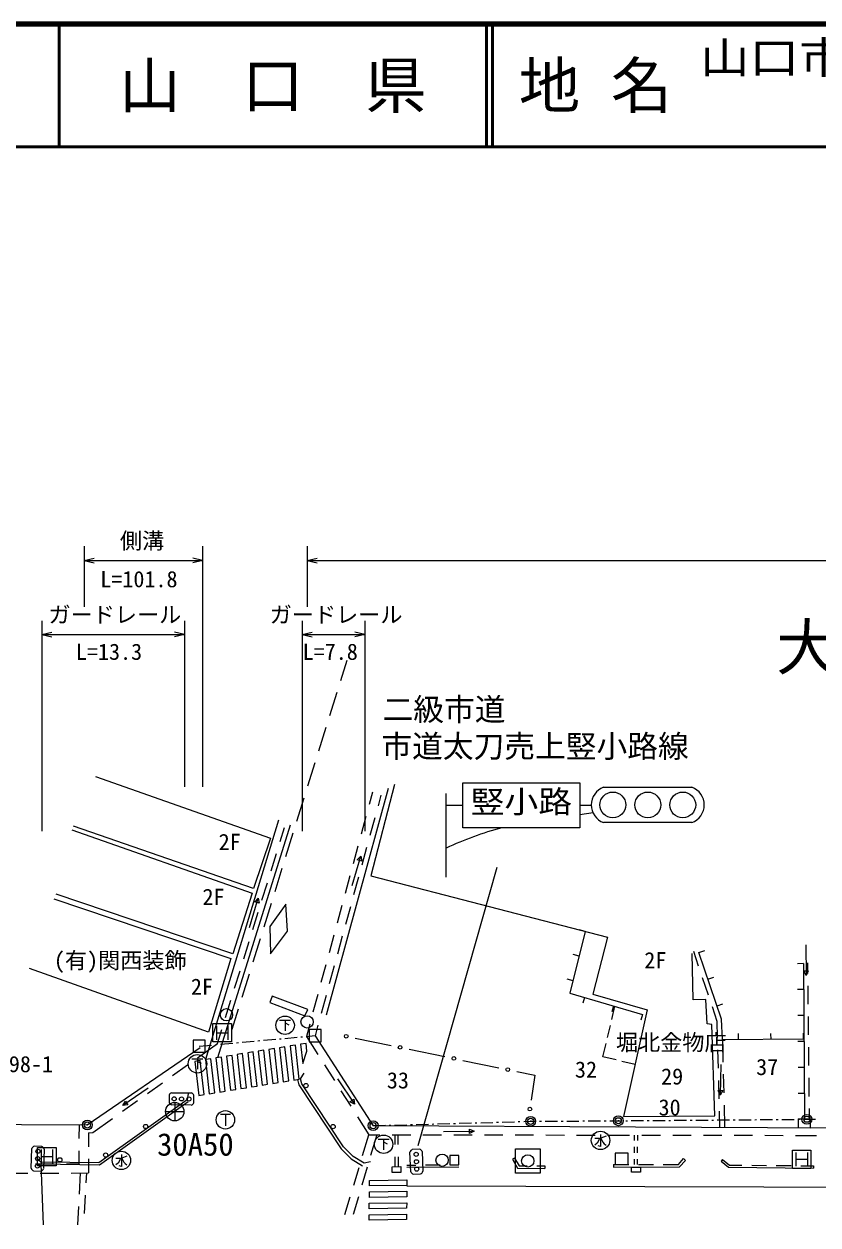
# Model space of a CAD drawing. Units: millimetres, scale not verified. Extents: x 40000 to 680000, y 20000 to 380000.
# Drawn here: x 330138 to 394724, y 282284 to 380000 of the extents above; entities that cross this region are included whole.
import ezdxf
from ezdxf.enums import TextEntityAlignment as Align

# ---------------------------------------------------------------- set-up
doc = ezdxf.new("R2010")
doc.units = ezdxf.units.MM
doc.header["$LTSCALE"] = 1000
doc.header["$PDMODE"] = 32
doc.header["$PDSIZE"] = 500
for name, color, linetype, lineweight in [('M-BGD', 7, 'Continuous', 13), ('M-BGD-EXST', 7, 'Continuous', 13), ('M-BMK-OTRS', 5, 'Continuous', 13), ('M-BMK-ROW', 30, 'Continuous', 13), ('M-BMK-SRVR', 3, 'Continuous', 13), ('M-STR-HTXT', 7, 'Continuous', 13), ('M-STR-STRC', 7, 'Continuous', 13), ('M-TTL', 2, 'Continuous', 140), ('M-TTL-LINE', 7, 'Continuous', 50)]:
    doc.layers.add(name, color=color, linetype=linetype, lineweight=lineweight)
doc.layers.add('M-BMK-HTXT', color=7, linetype='Continuous')
doc.layers.add('M-TTL-TXT', color=7, linetype='Continuous')
doc.styles.add('ＭＳ ゴシック', font='')
doc.styles.get('ＭＳ ゴシック').set_extended_font_data('MS Gothic')

msp = doc.modelspace()

# ---------------------------------------------------------------- linework, layer by layer
at = {"layer": 'M-BGD'}
for p, q in [((356395, 328219), (355881, 326569)), ((355584, 325615), (354989, 323705)), ((354692, 322750), (354097, 320841)), ((353800, 319886), (353205, 317976)), ((354755, 299375), (359789, 317817)), ((352908, 317022), (352313, 315112)), ((358477, 317489), (358207, 316489)), ((359172, 317251), (358933, 316380)), ((350834, 315222), (344894, 295737)), ((345916, 295903), (351821, 314830)), ((357946, 315524), (357555, 314076)), ((358669, 315416), (358273, 313969)), ((350980, 313478), (351339, 314630)), ((352016, 314157), (351421, 312248)), ((357294, 313110), (356903, 311662)), ((358009, 313004), (357613, 311558)), ((350237, 311091), (350683, 312523)), ((356829, 309904), (357536, 312302)), ((357250, 311995), (357536, 312302)), ((357610, 311889), (357250, 311995)), ((357536, 312302), (357610, 311889)), ((351123, 311293), (350529, 309384)), ((349495, 308703), (349940, 310136)), ((356642, 310697), (356251, 309249)), ((357349, 310593), (356953, 309147)), ((348475, 306476), (349189, 308872)), ((348902, 308566), (349189, 308872)), ((349189, 308872), (349262, 308459)), ((349262, 308459), (348902, 308566)), ((350231, 308429), (349637, 306519)), ((355991, 308283), (355600, 306835)), ((356688, 308182), (356292, 306735)), ((348752, 306316), (349198, 307749)), ((355339, 305870), (354948, 304421)), ((375784, 306174), (375299, 306293)), ((348009, 303929), (348455, 305361)), ((349339, 305565), (348745, 303655)), ((356028, 305771), (355632, 304324)), ((393728, 305081), (393756, 302582)), ((375291, 304165), (374805, 304284)), ((385012, 303345), (384614, 304523)), ((385033, 304467), (385507, 304627)), ((347266, 301542), (347712, 302974)), ((354687, 303456), (354296, 302008)), ((355368, 303360), (354972, 301913)), ((393546, 303549), (393046, 303545)), ((393546, 303549), (393640, 290884)), ((393564, 302954), (393939, 302959)), ((393756, 302582), (393564, 302954)), ((393939, 302959), (393756, 302582)), ((393863, 303610), (393873, 302747)), ((348447, 302700), (347852, 300791)), ((374798, 302155), (374312, 302275)), ((385812, 300976), (385332, 302398)), ((385771, 302287), (386245, 302448)), ((354036, 301042), (353644, 299594)), ((393562, 301438), (393062, 301434)), ((393885, 301747), (393902, 300247)), ((346524, 299155), (346969, 300587)), ((354708, 300948), (354311, 299502)), ((375731, 300805), (375590, 300325)), ((378090, 300113), (377949, 299633)), ((377951, 298992), (378210, 300078)), ((386530, 298851), (386132, 300029)), ((386510, 300107), (386983, 300268)), ((347555, 299836), (347041, 298186)), ((380449, 299421), (380308, 298941)), ((393578, 299327), (393078, 299324)), ((393913, 299247), (393931, 297747)), ((345505, 297175), (345505, 298675)), ((345505, 298675), (347005, 298675)), ((345787, 298487), (345787, 297362)), ((345868, 297048), (346227, 298200)), ((346724, 298487), (346724, 297362)), ((347005, 298675), (347005, 297175)), ((353384, 298629), (353114, 297629)), ((354047, 298537), (353809, 297666)), ((377604, 297533), (377835, 298505)), ((386562, 297542), (386530, 298851)), ((347005, 297175), (345505, 297175)), ((345787, 297925), (346724, 297925)), ((353114, 297629), (354043, 296162)), ((353809, 297666), (358531, 290364)), ((357082, 297490), (359995, 296888)), ((386946, 297355), (386993, 295543)), ((388266, 297362), (388263, 297862)), ((390905, 297377), (390902, 297877)), ((393593, 297216), (393093, 297213)), ((393544, 297392), (393542, 297892)), ((344253, 295893), (345868, 297048)), ((361464, 296584), (364376, 295983)), ((377229, 295960), (377488, 297046)), ((386622, 295043), (386586, 296543)), ((393942, 296747), (393959, 295248)), ((342219, 294440), (343440, 295312)), ((354578, 295318), (355381, 294051)), ((365845, 295679), (368758, 295078)), ((378294, 295711), (377229, 295960)), ((379845, 295347), (378781, 295596)), ((386823, 295354), (386779, 292854)), ((393609, 295106), (393109, 295102)), ((352641, 294179), (352926, 294626)), ((355626, 294180), (357015, 292101)), ((370226, 294774), (371683, 294473)), ((371683, 294473), (371399, 292452)), ((387020, 294544), (387059, 293044)), ((393971, 294248), (393988, 292748)), ((340237, 293413), (338180, 291993)), ((340185, 292986), (341406, 293858)), ((355916, 293206), (356719, 291939)), ((386779, 292854), (386598, 293232)), ((386598, 293232), (386973, 293226)), ((386683, 292544), (386647, 294043)), ((386973, 293226), (386779, 292854)), ((338152, 291532), (339372, 292405)), ((338180, 291993), (338382, 292360)), ((338382, 292360), (338595, 292052)), ((341954, 292848), (341949, 292248)), ((342155, 293047), (343755, 293036)), ((343493, 292982), (343406, 292459)), ((343949, 292234), (343954, 292834)), ((356651, 292309), (356963, 292517)), ((357015, 292101), (356651, 292309)), ((356963, 292517), (357015, 292101)), ((393624, 292995), (393125, 292991)), ((338595, 292052), (338180, 291993)), ((343748, 292036), (342148, 292047)), ((386739, 290235), (386708, 291544)), ((387085, 292045), (387133, 290234)), ((394000, 291748), (394010, 290885)), ((334636, 289321), (334648, 290427)), ((335723, 289797), (337338, 290951)), ((357255, 291094), (358184, 289628)), ((393640, 290884), (393140, 290881)), ((393640, 290884), (393140, 290881)), ((335386, 289789), (335383, 288653)), ((335386, 289789), (335723, 289797)), ((357676, 287927), (358184, 289628)), ((358184, 289628), (359093, 289627)), ((358827, 289627), (358331, 287935)), ((360093, 289625), (361593, 289623)), ((360305, 289625), (360306, 288825)), ((360544, 289625), (360554, 288826)), ((362593, 289621), (364093, 289619)), ((364260, 289886), (366760, 289909)), ((365093, 289617), (366593, 289615)), ((366383, 290093), (366760, 289909)), ((366387, 289718), (366383, 290093)), ((366760, 289909), (366387, 289718)), ((367593, 289613), (369093, 289611)), ((370093, 289610), (371593, 289607)), ((372593, 289606), (374093, 289603)), ((375093, 289602), (376593, 289599)), ((377593, 289598), (378501, 289596)), ((378501, 289596), (379405, 289595)), ((379777, 289594), (379778, 289152)), ((380056, 289152), (380061, 289594)), ((380405, 289594), (381905, 289591)), ((382905, 289590), (384405, 289588)), ((385405, 289586), (386905, 289584)), ((387905, 289583), (389405, 289580)), ((390405, 289579), (391905, 289577)), ((392905, 289575), (393810, 289574)), ((393810, 289574), (394614, 289573)), ((330724, 286899), (330777, 288498)), ((331583, 288672), (330984, 288691)), ((331242, 287101), (331242, 288601)), ((331242, 288601), (332742, 288601)), ((331523, 288413), (331523, 287288)), ((331777, 288465), (331724, 286866)), ((332461, 288413), (332461, 287288)), ((332742, 288601), (332742, 287101)), ((334615, 287214), (334626, 288321)), ((362317, 288441), (361718, 288416)), ((370114, 286491), (370114, 288491)), ((370114, 288491), (372114, 288491)), ((372114, 288491), (372114, 286491)), ((379780, 288652), (379781, 288152)), ((380043, 288152), (380049, 288652)), ((392639, 286878), (392639, 288378)), ((392639, 288378), (394139, 288378)), ((394139, 288378), (394139, 286878)), ((331501, 287408), (331132, 287789)), ((331523, 287851), (332461, 287851)), ((335381, 287653), (335378, 286516)), ((358317, 287424), (357800, 287306)), ((360308, 287825), (360310, 287024)), ((360565, 287826), (360574, 287028)), ((361594, 286609), (361527, 288208)), ((362526, 288250), (362593, 286651)), ((370044, 287730), (369867, 287626)), ((370044, 287730), (370412, 287101)), ((379783, 287652), (379784, 287210)), ((380031, 287210), (380037, 287652)), ((383367, 287215), (383784, 287684)), ((383784, 287684), (383941, 287544)), ((386954, 287601), (386848, 287465)), ((386954, 287601), (387517, 287163)), ((392920, 288191), (392920, 287066)), ((392920, 287628), (393858, 287628)), ((393858, 288191), (393858, 287066)), ((328961, 286499), (330461, 286503)), ((330918, 286693), (331517, 286673)), ((331080, 287261), (332580, 287266)), ((332742, 287101), (331242, 287101)), ((331461, 286505), (332961, 286509)), ((333580, 287268), (334615, 287271)), ((333961, 286512), (335378, 286516)), ((334710, 286514), (334625, 284781)), ((335196, 285715), (335236, 286516)), ((356962, 285532), (357391, 286969)), ((358050, 286975), (357628, 285536)), ((361289, 287162), (361999, 287164)), ((361290, 286991), (365509, 287002)), ((361802, 286418), (362401, 286443)), ((362799, 287166), (363999, 287169)), ((364799, 287172), (365508, 287173)), ((372114, 286491), (370114, 286491)), ((370412, 287101), (371054, 287098)), ((371854, 287094), (372497, 287090)), ((372497, 287090), (372496, 286885)), ((378099, 287208), (379333, 287209)), ((378099, 287208), (378099, 286997)), ((380133, 287210), (381333, 287212)), ((382133, 287213), (383367, 287215)), ((387517, 287163), (388534, 287152)), ((389334, 287144), (390534, 287132)), ((391334, 287124), (392534, 287111)), ((394139, 286878), (392639, 286878)), ((393334, 287103), (394351, 287093)), ((394351, 287093), (394349, 286920)), ((335069, 283218), (335145, 284717)), ((356247, 283136), (356676, 284573)), ((357346, 284576), (356924, 283137)), ((334575, 283782), (334501, 282284))]:
    msp.add_line(p, q, dxfattribs=at)
for points in [[(335954, 318778), (350199, 313760), (348815, 309655), (334176, 314743)], [(360278, 318137), (358356, 310705), (377602, 305701), (376404, 301056), (380819, 299792), (378916, 291100), (386335, 291167), (386082, 298599), (385711, 298650), (385610, 300638), (384565, 300605), (384489, 304379)], [(334020, 314433), (348684, 309281), (347135, 304347), (332747, 309203)], [(332561, 308820), (346965, 303960), (345141, 297978), (330572, 303149)], [(375784, 306174), (374551, 301151), (380449, 299421)], [(393544, 297392), (386946, 297355), (386879, 299017), (385033, 304467)], [(254909, 290942), (287577, 290705), (319245, 290523), (335287, 290423), (344457, 296729)], [(357800, 287306), (356914, 287865), (356132, 288635), (352730, 293775), (352641, 294179)], [(352392, 294123), (352491, 293674), (355934, 288472), (356754, 287663), (357664, 287090)], [(331498, 287263), (336273, 287188), (343490, 292340)], [(343406, 292459), (336227, 287334), (331501, 287408)], [(358538, 290369), (379876, 290270), (406732, 290135), (418821, 290136), (436566, 290056), (448544, 289967)], [(369867, 287626), (370294, 286896), (372496, 286885)], [(378099, 286997), (383462, 287005), (383941, 287544)], [(386848, 287465), (387457, 286990), (394349, 286920)]]:
    msp.add_lwpolyline(points, dxfattribs=at)
for points in [[(351431, 308394), (350129, 306572), (350178, 304338), (351580, 306202)], [(353219, 299826), (350326, 300894), (350134, 300381), (352984, 299303)], [(393111, 290203), (394115, 290198), (394118, 290885), (393114, 290890)], [(364767, 287171), (365508, 287173), (365506, 287946), (364765, 287944)], [(378226, 287208), (379275, 287209), (379274, 288128), (378225, 288127)], [(360084, 287021), (360778, 287031), (360785, 286552), (360091, 286542)], [(379544, 286999), (380286, 287000), (380287, 286586), (379545, 286585)]]:
    msp.add_lwpolyline(points, close=True, dxfattribs=at)
for centre, radius in [((346597, 299390), 500), ((353165, 298806), 500), ((356348, 297641), 150), ((360729, 296736), 150), ((365111, 295831), 150), ((369492, 294926), 150), ((353067, 293628), 175), ((342352, 292545), 167), ((342952, 292541), 167), ((343551, 292537), 167), ((371295, 291710), 150), ((340034, 290297), 175), ((355275, 290292), 175), ((331270, 288282), 167), ((331251, 287682), 167), ((333051, 287584), 175), ((336778, 287973), 175), ((362035, 288029), 167), ((362060, 287429), 167), ((364149, 287553), 500), ((371114, 287491), 500), ((331231, 287082), 167), ((362085, 286830), 167)]:
    msp.add_circle(centre, radius, dxfattribs=at)
for centre, radius, start, end in [((342245, 292341), 310, 197.4243, 251.78543), ((342242, 292757), 302, 106.73047, 162.47926), ((343649, 292338), 318, 288.17509, 341.03463), ((343650, 292733), 320, 18.40145, 70.80828), ((331069, 288394), 310, 105.92605, 160.28718), ((331485, 288386), 302, 15.23222, 70.98101), ((361825, 288125), 310, 110.22541, 164.58653), ((362241, 288149), 302, 19.53158, 75.28037), ((331029, 286990), 318, 196.67684, 249.53639), ((331424, 286979), 320, 286.9032, 339.31003), ((361890, 286723), 318, 200.9762, 253.83574), ((362286, 286741), 320, 291.20255, 343.60939)]:
    msp.add_arc(centre, radius, start, end, dxfattribs=at)
at = {"layer": 'M-BGD-EXST'}
for p, q in [((350928, 298944), (351828, 298944)), ((351378, 298944), (351378, 298082)), ((351378, 298719), (351678, 298569)), ((343797, 295812), (344697, 295812)), ((344247, 295812), (344247, 294949)), ((344247, 295587), (344547, 295437)), ((346109, 291289), (346934, 291289)), ((346522, 291289), (346522, 290351)), ((358941, 289263), (359841, 289263)), ((359391, 289263), (359391, 288400)), ((376583, 289350), (376958, 289350)), ((376958, 289350), (376883, 289125)), ((377033, 289650), (377033, 288675)), ((377483, 289500), (377071, 289350)), ((377071, 289350), (377221, 289013)), ((359391, 289038), (359691, 288888)), ((376771, 288938), (376583, 288788)), ((376883, 289125), (376771, 288938)), ((377033, 288675), (376846, 288713)), ((377221, 289013), (377333, 288900)), ((377333, 288900), (377483, 288788)), ((337610, 287728), (337985, 287728)), ((337798, 287316), (337610, 287166)), ((337910, 287503), (337798, 287316)), ((337985, 287728), (337910, 287503)), ((338060, 288028), (338060, 287053)), ((338510, 287878), (338098, 287728)), ((338098, 287728), (338248, 287391)), ((338248, 287391), (338360, 287278)), ((338060, 287053), (337873, 287091)), ((338360, 287278), (338510, 287166))]:
    msp.add_line(p, q, dxfattribs=at)
for centre in [(351378, 298532), (344247, 295399), (346522, 290839), (359391, 288850), (377033, 289163), (338060, 287541)]:
    msp.add_circle(centre, 750, dxfattribs=at)
at = {"layer": 'M-BMK-OTRS'}
msp.add_lwpolyline([(361291, 285466), (429034, 285275), (496725, 284873)], dxfattribs=at)
at = {"layer": 'M-BMK-ROW'}
for p, q in [((354323, 298193), (353323, 298193)), ((353323, 298193), (353323, 297193)), ((354323, 297193), (354323, 298193)), ((344885, 297334), (343885, 297334)), ((343885, 297334), (343885, 296334)), ((344885, 296334), (344885, 297334)), ((346128, 296993), (347124, 297083)), ((347422, 297110), (347572, 297124)), ((347870, 297151), (348866, 297242)), ((349165, 297269), (349314, 297283)), ((349613, 297310), (350609, 297401)), ((350908, 297428), (351057, 297441)), ((351356, 297469), (352352, 297559)), ((352651, 297587), (352800, 297600)), ((353099, 297627), (353823, 297693)), ((353323, 297193), (354323, 297193)), ((343885, 296334), (344885, 296334)), ((344385, 296834), (345381, 296925)), ((345679, 296952), (345829, 296965)), ((358538, 290369), (359538, 290396)), ((359838, 290404), (359987, 290408)), ((360287, 290416), (361287, 290444)), ((361587, 290452), (361737, 290456)), ((362037, 290464), (363036, 290492)), ((363336, 290500), (363486, 290504)), ((363786, 290512), (364786, 290539)), ((365086, 290548), (365236, 290552)), ((365535, 290560), (366535, 290587)), ((366835, 290596), (366985, 290600)), ((367285, 290608), (368284, 290635)), ((368584, 290643), (368734, 290647)), ((369034, 290656), (370034, 290683)), ((370334, 290691), (370484, 290695)), ((370783, 290704), (371353, 290719)), ((371353, 290719), (371783, 290722)), ((372083, 290724), (372233, 290725)), ((372533, 290726), (373533, 290733)), ((373833, 290735), (373983, 290736)), ((374283, 290737), (375283, 290744)), ((375583, 290746), (375733, 290746)), ((376033, 290748), (377033, 290755)), ((377333, 290756), (377483, 290757)), ((377783, 290759), (378486, 290764)), ((378486, 290764), (378783, 290766)), ((379083, 290768), (379233, 290770)), ((379533, 290772), (380533, 290780)), ((380833, 290782), (380983, 290784)), ((381283, 290786), (382283, 290794)), ((382583, 290796), (382733, 290797)), ((383033, 290800), (384033, 290808)), ((384333, 290810), (384483, 290811)), ((384783, 290814), (385783, 290822)), ((386083, 290824), (386233, 290825)), ((386533, 290828), (387533, 290836)), ((387833, 290838), (387983, 290839)), ((388283, 290842), (389283, 290850)), ((389583, 290852), (389733, 290853)), ((390033, 290856), (391033, 290864)), ((391333, 290866), (391483, 290867)), ((391783, 290869), (392783, 290877)), ((393083, 290880), (393233, 290881)), ((393533, 290883), (393818, 290886)), ((393818, 290886), (394533, 290884))]:
    msp.add_line(p, q, dxfattribs=at)
for centre in [(393818, 290886), (335287, 290423), (358538, 290369), (371353, 290719), (378486, 290764)]:
    msp.add_circle(centre, 400, dxfattribs=at)
for p in [(335287, 290423), (358538, 290369), (371353, 290719), (378486, 290764), (393818, 290886)]:
    msp.add_point(p, dxfattribs=at)
at = {"layer": 'M-BMK-SRVR'}
for p, q in [((342396, 292254), (342396, 290754)), ((341646, 291504), (343146, 291504))]:
    msp.add_line(p, q, dxfattribs=at)
msp.add_circle((342396, 291504), 750, dxfattribs=at)
at = {"layer": 'M-STR-HTXT'}
for p, q in [((335034, 337515), (335034, 332588)), ((344664, 337515), (344664, 317925)), ((353172, 337515), (353172, 332588)), ((335034, 336347), (335834, 336547)), ((335034, 336347), (344664, 336347)), ((335034, 336347), (335834, 336147)), ((344664, 336347), (343864, 336547)), ((344664, 336347), (343864, 336147)), ((353172, 336347), (353972, 336547)), ((353172, 336347), (507504, 336347)), ((353172, 336347), (353972, 336147)), ((331599, 331427), (331599, 314327)), ((343192, 331427), (343192, 317925)), ((352767, 331427), (352767, 314327)), ((357856, 331427), (357856, 314327)), ((331599, 330327), (332399, 330527)), ((331599, 330327), (343192, 330327)), ((331599, 330327), (332399, 330127)), ((343192, 330327), (342392, 330527)), ((343192, 330327), (342392, 330127)), ((352767, 330327), (353567, 330527)), ((352767, 330327), (357856, 330327)), ((352767, 330327), (353567, 330127)), ((357856, 330327), (357056, 330527)), ((357856, 330327), (357056, 330127)), ((362207, 288739), (368621, 311393)), ((331498, 287263), (331708, 282295))]:
    msp.add_line(p, q, dxfattribs=at)
at = {"layer": 'M-STR-STRC'}
for p, q in [((365845, 314608), (365845, 318248)), ((365845, 318248), (375339, 318248)), ((375339, 318248), (375339, 314608)), ((377287, 317898), (384471, 317898)), ((364471, 310579), (364471, 317397)), ((365845, 316428), (364471, 316428)), ((376287, 316428), (375339, 316428)), ((376428, 315818), (375339, 315663)), ((384471, 315025), (377287, 315025)), ((375339, 314608), (365845, 314608))]:
    msp.add_line(p, q, dxfattribs=at)
for points in [[(352635, 296989), (352812, 295426), (353151, 296435), (353080, 297061)], [(346614, 296015), (346927, 293240), (347372, 293312), (347059, 296087)], [(347474, 296155), (347787, 293379), (348232, 293451), (347919, 296226)], [(348334, 296294), (348648, 293518), (349092, 293590), (348779, 296365)], [(349195, 296433), (349508, 293657), (349952, 293729), (349639, 296505)], [(350055, 296572), (350368, 293796), (350813, 293868), (350500, 296644)], [(350915, 296711), (351228, 293935), (351673, 294007), (351360, 296783)], [(351775, 296850), (352088, 294074), (352533, 294146), (352220, 296922)], [(344034, 295598), (344347, 292823), (344791, 292895), (344478, 295670)], [(344894, 295737), (345207, 292962), (345652, 293034), (345339, 295809)], [(345754, 295876), (346067, 293101), (346512, 293173), (346199, 295948)], [(358243, 285907), (361285, 285956), (361281, 285505), (358238, 285457)], [(358234, 284979), (361276, 285027), (361271, 284577), (358229, 284529)], [(358225, 284051), (361267, 284099), (361262, 283648), (358220, 283600)], [(358215, 283122), (361258, 283170), (361253, 282720), (358211, 282672)]]:
    msp.add_lwpolyline(points, close=True, dxfattribs=at)
for centre in [(378033, 316461), (380879, 316461), (383725, 316461)]:
    msp.add_circle(centre, 1050, dxfattribs=at)
for centre, radius, start, end in [((377818, 316461), 1532, 110.30547, 249.69453), ((383940, 316461), 1532, 290.30547, 69.69453), ((377128, 285393), 30323, 105.52986, 114.67264)]:
    msp.add_arc(centre, radius, start, end, dxfattribs=at)
at = {"layer": 'M-TTL'}
msp.add_line((680000, 380000), (40000, 380000), dxfattribs=at)
at = {"layer": 'M-TTL-LINE'}
for p, q in [((333000, 380000), (333000, 370000)), ((367750, 380000), (367750, 370000)), ((368250, 380000), (368250, 370000)), ((40000, 370000), (680000, 370000))]:
    msp.add_line(p, q, dxfattribs=at)

# ---------------------------------------------------------------- texts
at = {"layer": 'M-BGD', "style": 'ＭＳ ゴシック'}
for s, p in [('2F', (346869, 313450)), ('2F', (345555, 308981)), ('(有)関西装飾', (337965, 303812)), ('2F', (381491, 303828)), ('2F', (344608, 301672)), ('堀北金物店', (382788, 297135))]:
    msp.add_text(s, height=1320, dxfattribs=at).set_placement(p, align=Align.MIDDLE_CENTER)
at = {"layer": 'M-BMK-HTXT', "style": 'ＭＳ ゴシック'}
msp.add_text('大字中河原', height=3666, dxfattribs=at).set_placement((403830, 329295), align=Align.MIDDLE_CENTER)
for s, height, p in [('二級市道', 1833, (364301, 322771)), ('市道太刀売上竪小路線', 1833, (371706, 319772)), ('98-1', 1320, (330702, 294319)), ('32', 1320, (375852, 293875)), ('37', 1320, (390591, 294086)), ('33', 1320, (360552, 292999)), ('29', 1320, (382862, 293315)), ('30', 1320, (382653, 290797))]:
    msp.add_text(s, height=height, dxfattribs=at).set_placement(p, align=Align.BOTTOM_CENTER)
at = {"layer": 'M-BMK-SRVR', "style": 'ＭＳ ゴシック'}
msp.add_text('30A50', height=1833, dxfattribs=at).set_placement((340961, 287372), align=Align.BOTTOM_LEFT)
at = {"layer": 'M-STR-HTXT', "style": 'ＭＳ ゴシック'}
for s, p in [('側溝', (339738, 336903)), ('L=101.8', (339483, 333777)), ('ガードレール', (337527, 330889)), ('ガードレール', (355522, 330889)), ('L=13.3', (337051, 327870)), ('L=7.8', (355046, 327870))]:
    msp.add_text(s, height=1320, dxfattribs=at).set_placement(p, align=Align.BOTTOM_CENTER)
at = {"layer": 'M-STR-STRC', "style": 'ＭＳ ゴシック', "width": 1.1}
msp.add_text('竪小路', height=1833, dxfattribs=at).set_placement((370594, 315263), align=Align.BOTTOM_CENTER)
at = {"layer": 'M-TTL-TXT', "style": 'ＭＳ ゴシック', "width": 1.15}
msp.add_text('山口市円政寺町\u3000堂の前町\u3000大市町\u3000中市町\u3000円政寺\u3000下竪小路', height=2566, dxfattribs=at).set_placement((385131, 377263), align=Align.MIDDLE_LEFT)
at = {"layer": 'M-TTL-TXT', "style": 'ＭＳ ゴシック'}
msp.add_text('山\u3000口\u3000県', height=3666, dxfattribs=at).set_placement((350375, 375000), align=Align.MIDDLE_CENTER)
msp.add_text('地 名', height=3666, dxfattribs=at).set_placement((370380, 375000), align=Align.MIDDLE_LEFT)

doc.saveas('drawing.dxf')
